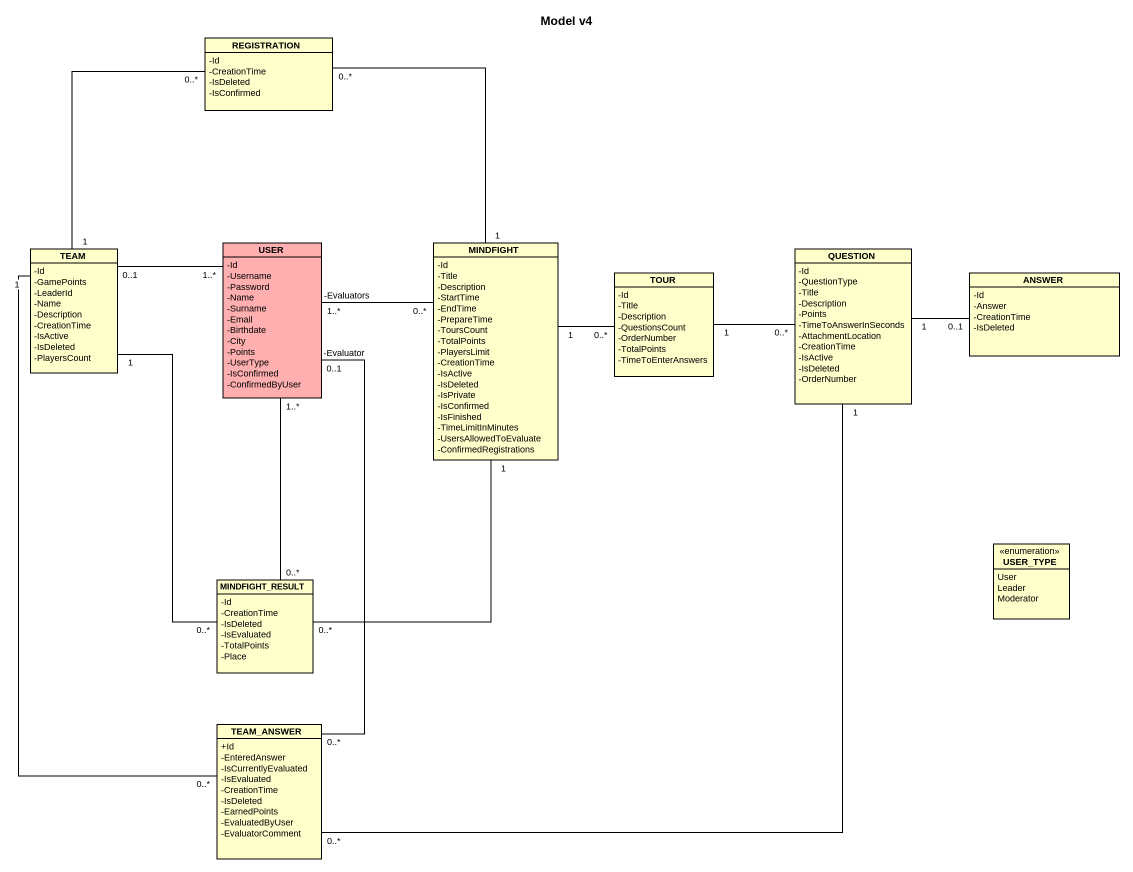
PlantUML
@startuml
title Model v4
hide circle
hide empty members
skinparam classAttributeIconSize 0
class REGISTRATION {
  -Id
  -CreationTime
  -IsDeleted
  -IsConfirmed
}
class USER #FFAFAF {
  -Id
  -Username
  -Password
  -Name
  -Surname
  -Email
  -Birthdate
  -City
  -Points
  -UserType
  -IsConfirmed
  -ConfirmedByUser
}
class MINDFIGHT {
  -Id
  -Title
  -Description
  -StartTime
  -EndTime
  -PrepareTime
  -ToursCount
  -TotalPoints
  -PlayersLimit
  -CreationTime
  -IsActive
  -IsDeleted
  -IsPrivate
  -IsConfirmed
  -IsFinished
  -TimeLimitInMinutes
  -UsersAllowedToEvaluate
  -ConfirmedRegistrations
}
class TEAM {
  -Id
  -GamePoints
  -LeaderId
  -Name
  -Description
  -CreationTime
  -IsActive
  -IsDeleted
  -PlayersCount
}
class TOUR {
  -Id
  -Title
  -Description
  -QuestionsCount
  -OrderNumber
  -TotalPoints
  -TimeToEnterAnswers
}
class QUESTION {
  -Id
  -QuestionType
  -Title
  -Description
  -Points
  -TimeToAnswerInSeconds
  -AttachmentLocation
  -CreationTime
  -IsActive
  -IsDeleted
  -OrderNumber
}
class ANSWER {
  -Id
  -Answer
  -CreationTime
  -IsDeleted
}
enum USER_TYPE {
  User
  Leader
  Moderator
}
class MINDFIGHT_RESULT {
  -Id
  -CreationTime
  -IsDeleted
  -IsEvaluated
  -TotalPoints
  -Place
}
class TEAM_ANSWER {
  +Id
  -EnteredAnswer
  -IsCurrentlyEvaluated
  -IsEvaluated
  -CreationTime
  -IsDeleted
  -EarnedPoints
  -EvaluatedByUser
  -EvaluatorComment
}
REGISTRATION "0..*" -- "1" MINDFIGHT
USER "1..*" -left- "0..1" TEAM
USER "1..*" -- "0..*" MINDFIGHT_RESULT
MINDFIGHT "0..*" -left- "-Evaluators\n1..*" USER
TEAM "1" -up- "0..*" REGISTRATION
TEAM "1" -- "0..*" MINDFIGHT_RESULT
TEAM "1" -- "0..*" TEAM_ANSWER
TOUR "0..*" -left- "1" MINDFIGHT
TOUR "1" -right- "0..*" QUESTION
QUESTION "1" -right- "0..1" ANSWER
MINDFIGHT_RESULT "0..*" -up- "1" MINDFIGHT
TEAM_ANSWER "0..*" -up- "0..1\n-Evaluator" USER
TEAM_ANSWER "0..*" -up- "1" QUESTION
@enduml
